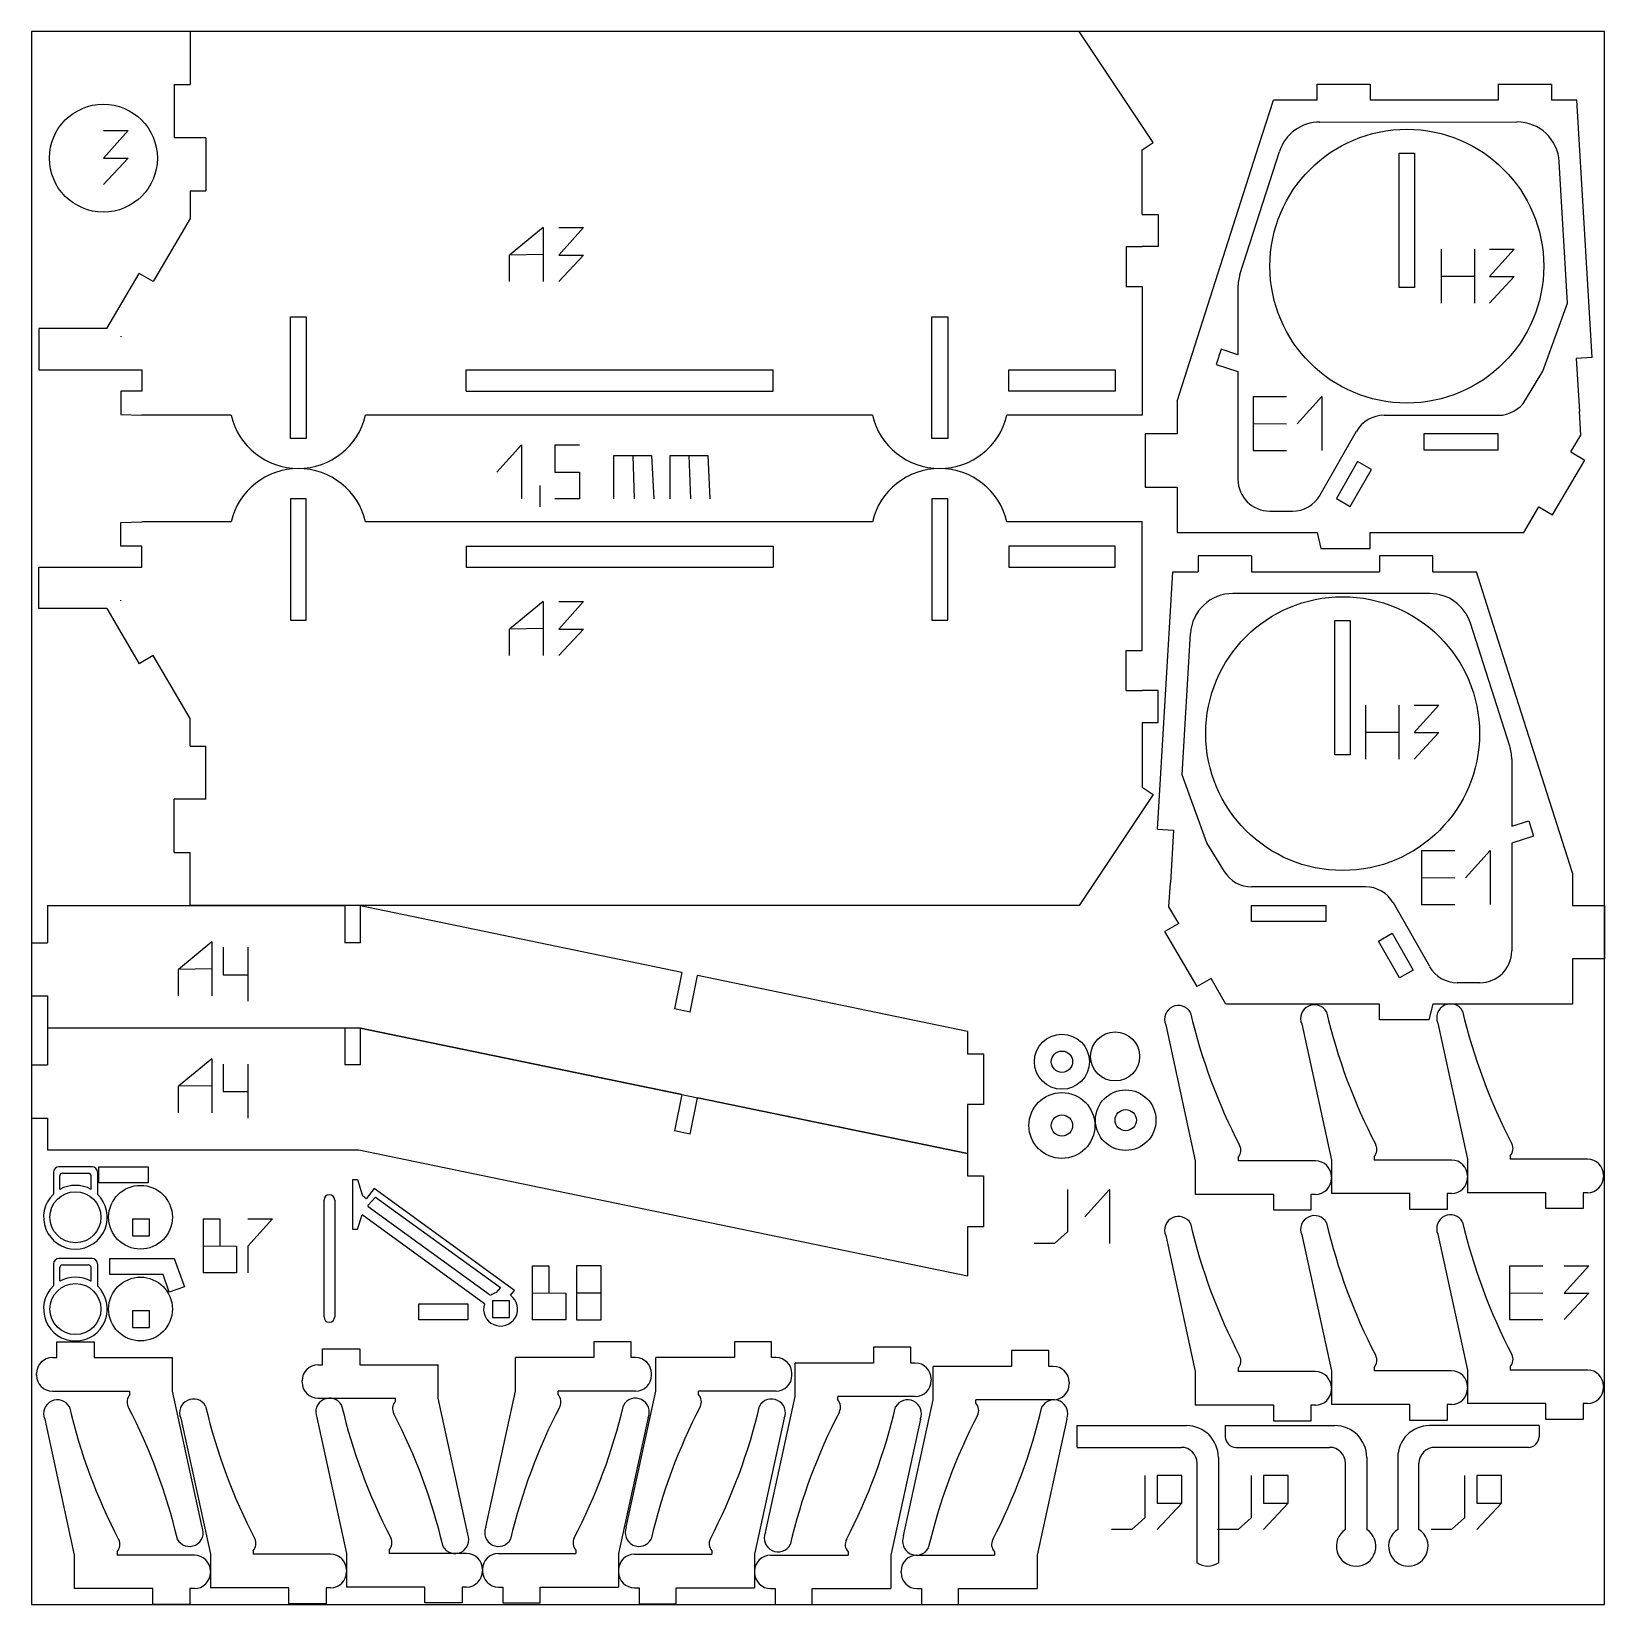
# Model space of a CAD drawing. Header units: millimetres. Extents: x 0 to 148, y 0 to 148.
import ezdxf

# ---------------------------------------------------------------- set-up
doc = ezdxf.new("R2010")
doc.units = ezdxf.units.MM
doc.linetypes.add('K5LT_BASIC', pattern=[0])

# ---------------------------------------------------------------- blocks, each defined once
blk = doc.blocks.new('U0')
at = {"color": 5, "linetype": 'K5LT_BASIC', "true_color": 0x0000ff}
for p, q in [((148, 148), (0, 148)), ((0, 148), (0, 0)), ((148, 0), (148, 148)), ((0, 0), (148, 0))]:
    blk.add_line(p, q, dxfattribs=at)

msp = doc.modelspace()

# ---------------------------------------------------------------- linework, layer by layer
at = {"color": 5, "linetype": 'K5LT_BASIC', "true_color": 0x0000ff}
for p, q in [((14.92, 148), (14.92, 143)), ((98.58, 148), (14.92, 148)), ((105.53, 137.55), (98.58, 148)), ((13.42, 143), (13.42, 138)), ((13.42, 143), (14.92, 143)), ((120.96, 141.53), (120.96, 143.03)), ((120.96, 143.03), (125.96, 143.03)), ((125.96, 143.03), (125.96, 141.53)), ((138, 143.03), (138, 141.53)), ((138, 143.03), (143, 143.03)), ((143, 143.03), (143, 141.53)), ((115.48, 137.26), (116.85, 141.53)), ((120.96, 141.53), (116.85, 141.53)), ((138, 141.53), (125.96, 141.53)), ((145.4, 141.53), (143, 141.53)), ((146.83, 117.33), (145.4, 141.53)), ((121.22, 139.48), (139.74, 139.49)), ((6.77, 138.67), (9.09, 138.67)), ((9.09, 138.67), (6.77, 136.08)), ((16.42, 138), (13.42, 138)), ((16.42, 138), (16.42, 133)), ((104.49, 136.86), (105.53, 137.55)), ((104.49, 130.78), (104.49, 136.86)), ((107.79, 113.22), (115.48, 137.26)), ((113.7, 125.14), (117.41, 136.7)), ((128.68, 136.55), (130.12, 136.55)), ((128.68, 123.92), (128.68, 136.55)), ((130.12, 136.55), (130.12, 123.92)), ((6.77, 136.08), (9.09, 136.08)), ((9.09, 136.08), (6.77, 133.59)), ((144.53, 122.44), (143.74, 135.72)), ((14.92, 133), (14.92, 130.39)), ((14.92, 133), (16.42, 133)), ((14.92, 130.39), (11.44, 124.47)), ((104.49, 130.78), (105.99, 130.78)), ((105.99, 130.78), (105.99, 127.78)), ((48.14, 129.55), (44.99, 126.96)), ((48.14, 129.55), (48.14, 124.47)), ((49.62, 129.55), (51.94, 129.55)), ((51.94, 129.55), (49.62, 126.96)), ((102.99, 127.78), (102.99, 124.01)), ((102.99, 127.78), (104.49, 127.78)), ((105.99, 127.78), (104.49, 127.78)), ((132.63, 127.52), (132.63, 122.44)), ((135.77, 127.52), (135.77, 122.44)), ((137.19, 127.52), (139.51, 127.52)), ((139.51, 127.52), (137.19, 124.94)), ((48.14, 127.01), (44.99, 126.96)), ((44.99, 124.47), (44.99, 126.96)), ((49.62, 126.96), (51.94, 126.96)), ((51.94, 126.96), (49.62, 124.47)), ((7.1, 120.06), (10.14, 125.24)), ((11.44, 124.47), (10.14, 125.24)), ((132.63, 124.98), (135.77, 124.98)), ((137.19, 124.94), (139.51, 124.94)), ((139.51, 124.94), (137.19, 122.44)), ((102.99, 124.01), (104.49, 124.01)), ((104.49, 124.01), (104.49, 116.89)), ((113.51, 123.92), (113.51, 117.59)), ((130.12, 123.92), (128.68, 123.92)), ((142.2, 116.03), (144.53, 122.44)), ((7.1, 120.06), (0.7, 120.06)), ((0.7, 120.06), (0.7, 116.17)), ((24.36, 109.72), (24.36, 121.14)), ((24.36, 121.14), (25.86, 121.14)), ((25.86, 121.14), (25.86, 109.72)), ((84.7, 109.72), (84.7, 121.14)), ((84.7, 121.14), (86.2, 121.14)), ((86.2, 121.14), (86.2, 109.72)), ((8.42, 119.34), (8.42, 119.28)), ((111.92, 118.1), (111.46, 116.67)), ((113.51, 117.59), (111.92, 118.1)), ((146.83, 117.33), (145.33, 117.24)), ((145.33, 117.24), (145.63, 112.26)), ((0.7, 116.17), (8.42, 116.17)), ((8.42, 116.17), (10.37, 116.17)), ((10.37, 116.17), (10.37, 114.17)), ((40.89, 114.17), (40.89, 116.17)), ((40.89, 116.17), (69.77, 116.17)), ((69.77, 114.17), (69.77, 116.17)), ((91.95, 114.17), (91.95, 116.17)), ((91.95, 116.17), (101.95, 116.17)), ((101.95, 116.17), (101.95, 114.17)), ((104.49, 116.89), (104.49, 111.89)), ((111.46, 116.67), (113.51, 116.01)), ((113.51, 116.01), (113.51, 105.87)), ((140.56, 113.33), (142.2, 116.03)), ((10.37, 114.17), (8.42, 114.17)), ((8.42, 114.17), (8.42, 111.95)), ((40.89, 114.17), (69.77, 114.17)), ((101.95, 114.17), (91.95, 114.17)), ((107.79, 113.22), (107.79, 110.13)), ((114.95, 113.67), (118.09, 113.67)), ((114.95, 113.67), (114.95, 108.59)), ((119.08, 111.08), (121.4, 113.67)), ((121.4, 113.67), (121.4, 108.59)), ((8.42, 111.95), (10.37, 111.89)), ((18.78, 111.89), (10.37, 111.89)), ((79.12, 111.89), (31.43, 111.89)), ((104.49, 111.89), (91.77, 111.89)), ((114.95, 111.13), (118.09, 111.08)), ((127.27, 111.89), (138, 111.89)), ((145.76, 110.02), (145.63, 112.26)), ((25.86, 109.72), (24.36, 109.72)), ((86.2, 109.72), (84.7, 109.72)), ((107.79, 110.13), (104.79, 110.13)), ((104.79, 110.13), (104.79, 105.13)), ((121.24, 104.39), (124.66, 110.38)), ((138, 110.13), (131, 110.13)), ((131, 110.13), (131, 108.63)), ((138, 108.63), (138, 110.13)), ((144.84, 108.44), (145.76, 110.02)), ((43.78, 106.54), (46.09, 109.12)), ((46.09, 109.12), (46.09, 104.04)), ((49.25, 109.12), (51.57, 109.12)), ((49.25, 109.12), (49.25, 106.54)), ((54.79, 104.04), (54.79, 108.11)), ((54.79, 108.11), (58.35, 108.11)), ((56.57, 108.11), (56.71, 104.04)), ((58.35, 108.11), (58.54, 104.04)), ((60.08, 104.04), (60.08, 108.11)), ((60.08, 108.11), (63.64, 108.11)), ((61.86, 108.11), (62, 104.04)), ((63.64, 108.11), (63.83, 104.04)), ((114.95, 108.59), (118.09, 108.59)), ((131, 108.63), (138, 108.63)), ((144.84, 108.44), (146.15, 107.68)), ((124.76, 107.53), (122.78, 104.06)), ((124.08, 103.32), (126.06, 106.79)), ((126.06, 106.79), (124.76, 107.53)), ((143.1, 102.51), (146.15, 107.68)), ((47.83, 105.29), (47.83, 103.29)), ((49.25, 106.54), (51.57, 106.54)), ((51.57, 106.54), (51.57, 104.04)), ((104.79, 105.13), (107.79, 105.13)), ((107.79, 105.13), (107.79, 100.87)), ((25.86, 104.04), (24.36, 104.04)), ((24.36, 104.04), (24.36, 92.62)), ((25.86, 92.62), (25.86, 104.04)), ((51.57, 104.04), (49.25, 104.04)), ((86.2, 104.04), (84.7, 104.04)), ((84.7, 104.04), (84.7, 92.62)), ((86.2, 92.62), (86.2, 104.04)), ((122.78, 104.06), (124.08, 103.32)), ((116.51, 102.87), (118.63, 102.87)), ((140.4, 100.87), (141.81, 103.27)), ((141.81, 103.27), (143.1, 102.51)), ((8.42, 101.81), (10.37, 101.87)), ((8.42, 99.59), (8.42, 101.81)), ((18.78, 101.87), (10.37, 101.87)), ((79.12, 101.87), (31.43, 101.87)), ((104.49, 101.87), (91.77, 101.87)), ((104.49, 96.87), (104.49, 101.87)), ((107.79, 100.87), (120.96, 100.87)), ((120.96, 100.87), (121.32, 99.37)), ((125.96, 99.37), (125.96, 100.87)), ((125.96, 100.87), (140.4, 100.87)), ((10.37, 99.59), (8.42, 99.59)), ((10.37, 97.59), (10.37, 99.59)), ((40.89, 99.59), (40.89, 97.59)), ((40.89, 99.59), (69.77, 99.59)), ((69.77, 99.59), (69.77, 97.59)), ((91.95, 99.59), (91.95, 97.59)), ((101.95, 99.59), (91.95, 99.59)), ((101.95, 97.59), (101.95, 99.59)), ((121.32, 99.37), (125.96, 99.37)), ((114.78, 98.66), (109.78, 98.66)), ((109.78, 98.66), (109.78, 97.16)), ((114.78, 98.66), (114.78, 97.16)), ((131.83, 98.66), (126.83, 98.66)), ((126.83, 98.66), (126.83, 97.16)), ((131.83, 97.16), (131.83, 98.66)), ((0.7, 93.7), (0.7, 97.59)), ((0.7, 97.59), (8.42, 97.59)), ((8.42, 97.59), (10.37, 97.59)), ((40.89, 97.59), (69.77, 97.59)), ((91.95, 97.59), (101.95, 97.59)), ((104.49, 89.75), (104.49, 96.87)), ((105.95, 72.96), (107.39, 97.16)), ((107.39, 97.16), (109.78, 97.16)), ((114.78, 97.16), (126.83, 97.16)), ((131.83, 97.16), (135.94, 97.16)), ((137.3, 92.89), (135.94, 97.16)), ((131.57, 95.11), (113.04, 95.12)), ((7.1, 93.7), (0.7, 93.7)), ((7.1, 93.7), (10.14, 88.52)), ((8.42, 94.42), (8.42, 94.48)), ((48.14, 94.37), (44.99, 91.78)), ((48.14, 94.37), (48.14, 89.29)), ((49.62, 94.37), (51.94, 94.37)), ((51.94, 94.37), (49.62, 91.78)), ((24.36, 92.62), (25.86, 92.62)), ((48.14, 91.83), (44.99, 91.78)), ((44.99, 89.29), (44.99, 91.78)), ((49.62, 91.78), (51.94, 91.78)), ((51.94, 91.78), (49.62, 89.29)), ((84.7, 92.62), (86.2, 92.62)), ((122.64, 92.58), (124.08, 92.58)), ((122.64, 79.94), (122.64, 92.58)), ((124.08, 92.58), (124.08, 79.94)), ((139.08, 80.77), (135.38, 92.33)), ((145, 68.85), (137.3, 92.89)), ((108.26, 78.07), (109.05, 91.35)), ((11.44, 89.29), (10.14, 88.52)), ((14.92, 83.37), (11.44, 89.29)), ((102.99, 85.98), (102.99, 89.75)), ((102.99, 89.75), (104.49, 89.75)), ((102.99, 85.98), (104.49, 85.98)), ((105.99, 85.98), (104.49, 85.98)), ((105.99, 82.98), (105.99, 85.98)), ((125.52, 84.63), (125.52, 79.55)), ((128.66, 84.63), (128.66, 79.55)), ((130.08, 84.63), (132.4, 84.63)), ((132.4, 84.63), (130.08, 82.04)), ((14.92, 80.76), (14.92, 83.37)), ((104.49, 82.98), (104.49, 76.9)), ((104.49, 82.98), (105.99, 82.98)), ((125.52, 82.09), (128.66, 82.09)), ((130.08, 82.04), (132.4, 82.04)), ((132.4, 82.04), (130.08, 79.55)), ((14.92, 80.76), (16.42, 80.76)), ((16.42, 75.76), (16.42, 80.76)), ((124.08, 79.94), (122.64, 79.94)), ((139.27, 79.55), (139.27, 73.22)), ((110.59, 71.66), (108.26, 78.07)), ((13.42, 70.76), (13.42, 75.76)), ((16.42, 75.76), (13.42, 75.76)), ((105.53, 76.21), (98.58, 65.76)), ((104.49, 76.9), (105.53, 76.21)), ((105.95, 72.96), (107.45, 72.87)), ((107.45, 72.87), (107.16, 67.89)), ((139.27, 73.22), (140.87, 73.73)), ((140.87, 73.73), (141.33, 72.3)), ((112.23, 68.96), (110.59, 71.66)), ((141.33, 72.3), (139.27, 71.64)), ((139.27, 71.64), (139.27, 61.5)), ((13.42, 70.76), (14.92, 70.76)), ((14.92, 65.76), (14.92, 70.76)), ((130.78, 70.94), (133.93, 70.94)), ((130.78, 70.94), (130.78, 65.87)), ((134.92, 68.36), (137.23, 70.94)), ((137.23, 70.94), (137.23, 65.87)), ((130.78, 68.4), (133.93, 68.36)), ((145, 68.85), (145, 65.76)), ((107.02, 65.65), (107.16, 67.89)), ((125.52, 67.52), (114.79, 67.52)), ((1.5, 65.76), (29.47, 65.76)), ((1.5, 65.76), (1.5, 62.26)), ((98.58, 65.76), (14.92, 65.76)), ((29.47, 65.76), (29.47, 62.26)), ((61.2, 59.47), (30.81, 65.76)), ((30.97, 62.26), (30.97, 65.76)), ((107.95, 64.07), (107.02, 65.65)), ((114.78, 65.76), (121.78, 65.76)), ((114.78, 64.26), (114.78, 65.76)), ((121.78, 65.76), (121.78, 64.26)), ((131.55, 60.02), (128.13, 66.01)), ((130.78, 65.87), (133.93, 65.87)), ((145, 65.76), (148, 65.76)), ((148, 65.76), (148, 60.76)), ((107.95, 64.07), (106.64, 63.31)), ((121.78, 64.26), (114.78, 64.26)), ((0, 62.26), (1.5, 62.26)), ((0, 62.26), (0, 57.26)), ((16.98, 62.34), (13.84, 59.75)), ((16.98, 62.34), (16.98, 57.26)), ((30.97, 62.26), (29.47, 62.26)), ((109.68, 58.14), (106.64, 63.31)), ((126.72, 62.42), (128.02, 63.16)), ((128.7, 58.95), (126.72, 62.42)), ((128.02, 63.16), (130.01, 59.69)), ((18.04, 61.84), (18.04, 59.26)), ((20.36, 61.84), (20.36, 56.76)), ((148, 60.76), (145, 60.76)), ((145, 60.76), (145, 56.5)), ((16.98, 59.8), (13.84, 59.75)), ((13.84, 57.26), (13.84, 59.75)), ((18.04, 59.26), (20.36, 59.26)), ((61.2, 59.47), (60.49, 56.04)), ((130.01, 59.69), (128.7, 58.95)), ((61.96, 55.74), (62.67, 59.17)), ((88.07, 53.91), (62.67, 59.17)), ((110.98, 58.9), (109.68, 58.14)), ((112.38, 56.5), (110.98, 58.9)), ((136.27, 58.5), (134.15, 58.5)), ((0, 57.26), (1.5, 57.26)), ((1.5, 57.26), (1.5, 54.27)), ((126.83, 56.5), (112.38, 56.5)), ((126.83, 55), (126.83, 56.5)), ((131.83, 56.5), (131.46, 55)), ((145, 56.5), (131.83, 56.5)), ((61.96, 55.74), (60.49, 56.04)), ((131.46, 55), (126.83, 55)), ((1.5, 54.27), (30.81, 54.27)), ((1.5, 54.27), (29.47, 54.27)), ((1.5, 54.27), (1.5, 50.77)), ((29.47, 54.27), (29.47, 50.77)), ((30.81, 54.27), (88.07, 42.42)), ((61.2, 47.98), (30.81, 54.27)), ((30.97, 50.77), (30.97, 54.27)), ((88.07, 53.91), (88.07, 51.81)), ((106.71, 54.55), (109.49, 41.75)), ((119.52, 54.63), (122.3, 41.82)), ((132.32, 54.7), (135.1, 41.9)), ((88.07, 51.81), (89.57, 51.81)), ((89.57, 51.81), (89.57, 47.04)), ((0, 50.77), (1.5, 50.77)), ((0, 50.77), (0, 45.77)), ((16.98, 51.35), (13.84, 48.76)), ((16.98, 51.35), (16.98, 46.27)), ((18.04, 50.85), (18.04, 48.27)), ((20.36, 50.85), (20.36, 45.77)), ((30.97, 50.77), (29.47, 50.77)), ((16.98, 48.81), (13.84, 48.76)), ((13.84, 46.27), (13.84, 48.76)), ((18.04, 48.27), (20.36, 48.27)), ((61.2, 47.98), (60.49, 44.56)), ((61.96, 44.25), (62.67, 47.68)), ((88.07, 42.42), (62.67, 47.68)), ((88.07, 47.04), (88.07, 42.42)), ((89.57, 47.04), (88.07, 47.04)), ((0, 45.77), (1.5, 45.77)), ((1.5, 45.77), (1.5, 42.78)), ((61.96, 44.25), (60.49, 44.56)), ((1.5, 42.78), (30.81, 42.78)), ((30.81, 42.78), (88.07, 30.94)), ((88.07, 42.42), (88.07, 40.32)), ((109.49, 41.75), (109.49, 38.59)), ((113.52, 42.07), (113.52, 41.75)), ((120.8, 41.75), (113.52, 41.75)), ((122.3, 41.82), (122.3, 38.67)), ((126.32, 42.14), (126.32, 41.82)), ((133.6, 41.82), (126.32, 41.82)), ((135.1, 41.9), (135.1, 38.75)), ((139.12, 42.22), (139.12, 41.9)), ((146.4, 41.9), (139.12, 41.9)), ((2.07, 40.68), (2.07, 38.61)), ((5.71, 41.18), (2.57, 41.18)), ((2.67, 39.05), (2.67, 40.33)), ((2.92, 40.58), (5.36, 40.58)), ((5.61, 39.05), (5.61, 40.33)), ((6.21, 40.68), (6.21, 38.61)), ((6.35, 41.19), (10.98, 41.19)), ((6.35, 39.69), (6.35, 41.19)), ((10.98, 41.19), (10.98, 39.69)), ((30.19, 40), (30.19, 35.32)), ((30.19, 40), (30.69, 40)), ((30.69, 40), (31.13, 38.46)), ((88.07, 40.32), (89.57, 40.32)), ((89.57, 40.32), (89.57, 35.55)), ((122.3, 40.25), (122.3, 40.09)), ((135.1, 40.32), (135.1, 40.17)), ((147.9, 40.4), (147.9, 40.25)), ((147.9, 40.4), (147.9, 40.25)), ((10.98, 39.69), (6.35, 39.69)), ((32.25, 39.15), (31.48, 38.18)), ((45.45, 29.56), (32.25, 39.15)), ((97.48, 39.05), (97.48, 35.08)), ((99.12, 36.47), (101.44, 39.05)), ((101.44, 39.05), (101.44, 33.97)), ((116.88, 38.59), (109.49, 38.59)), ((116.88, 37.09), (116.88, 38.59)), ((120.8, 38.59), (120.38, 38.59)), ((120.38, 38.59), (120.38, 37.09)), ((129.68, 38.67), (122.3, 38.67)), ((129.68, 37.17), (129.68, 38.67)), ((133.6, 38.67), (133.18, 38.67)), ((133.18, 38.67), (133.18, 37.17)), ((142.48, 38.75), (135.1, 38.75)), ((142.48, 37.25), (142.48, 38.75)), ((146.4, 38.75), (145.98, 38.75)), ((145.98, 38.75), (145.98, 37.25)), ((27.53, 27.06), (27.53, 38.06)), ((28.53, 38.06), (28.53, 27.06)), ((31.69, 37.56), (32.36, 38.33)), ((31.69, 37.46), (43.2, 29.1)), ((32.36, 38.33), (44.14, 29.82)), ((120.38, 37.09), (116.88, 37.09)), ((133.18, 37.17), (129.68, 37.17)), ((145.98, 37.25), (142.48, 37.25)), ((9.51, 36.28), (9.51, 34.69)), ((9.51, 36.28), (11.11, 36.28)), ((11.11, 34.69), (11.11, 36.28)), ((16.16, 36.3), (16.16, 31.22)), ((16.16, 36.3), (17.73, 36.3)), ((17.73, 36.3), (17.73, 33.73)), ((20.36, 36.3), (22.67, 36.3)), ((22.67, 36.3), (20.36, 33.71)), ((30.69, 35.32), (31.1, 36.65)), ((42.61, 28.29), (31.1, 36.65)), ((88.07, 35.55), (88.07, 30.94)), ((89.57, 35.55), (88.07, 35.55)), ((9.51, 34.69), (11.11, 34.69)), ((30.19, 35.32), (30.69, 35.32)), ((97.48, 35.08), (96.25, 33.97)), ((106.71, 34.71), (109.49, 21.91)), ((119.52, 34.79), (122.3, 21.98)), ((132.32, 34.86), (135.1, 22.06)), ((16.16, 33.76), (19.3, 33.71)), ((19.3, 33.71), (19.3, 31.22)), ((20.36, 33.71), (20.36, 31.22)), ((96.25, 33.97), (94.34, 33.97)), ((2.07, 32.05), (2.07, 29.97)), ((5.71, 32.55), (2.57, 32.55)), ((2.67, 30.42), (2.67, 31.7)), ((2.92, 31.95), (5.36, 31.95)), ((5.61, 30.42), (5.61, 31.7)), ((6.21, 32.05), (6.21, 29.97)), ((7.37, 32.55), (13.44, 32.55)), ((7.37, 31.05), (7.37, 32.55)), ((13.44, 32.55), (14.39, 29.89)), ((19.3, 31.22), (16.16, 31.22)), ((47.12, 31.88), (47.12, 26.8)), ((47.12, 31.88), (48.69, 31.88)), ((48.69, 31.88), (48.69, 29.32)), ((51.27, 31.88), (51.27, 26.8)), ((53.59, 31.88), (51.27, 31.88)), ((53.59, 26.8), (53.59, 31.88)), ((139.06, 31.88), (142.2, 31.88)), ((139.06, 31.88), (139.06, 26.81)), ((144.2, 31.88), (146.51, 31.88)), ((146.51, 31.88), (144.2, 29.3)), ((12.38, 31.05), (7.37, 31.05)), ((12.97, 29.38), (12.38, 31.05)), ((14.39, 29.89), (12.97, 29.38)), ((44.14, 29.82), (43.7, 29.34)), ((36.44, 28.3), (41.07, 28.3)), ((36.44, 26.8), (36.44, 28.3)), ((41.07, 28.3), (41.07, 26.8)), ((43.39, 28.6), (43.39, 27)), ((43.39, 28.6), (44.99, 28.6)), ((44.99, 27), (44.99, 28.6)), ((45.07, 29.1), (45.45, 29.56)), ((47.12, 29.34), (50.26, 29.29)), ((50.26, 29.29), (50.26, 26.8)), ((51.27, 29.34), (53.59, 29.34)), ((139.06, 29.34), (142.2, 29.3)), ((144.2, 29.3), (146.51, 29.3)), ((146.51, 29.3), (144.2, 26.81)), ((9.51, 27.65), (9.51, 26.05)), ((9.51, 27.65), (11.11, 27.65)), ((11.11, 26.05), (11.11, 27.65)), ((41.07, 26.8), (36.44, 26.8)), ((43.39, 27), (44.99, 27)), ((50.26, 26.8), (47.12, 26.8)), ((51.27, 26.8), (53.59, 26.8)), ((139.06, 26.81), (142.2, 26.81)), ((9.51, 26.05), (11.11, 26.05)), ((2.39, 23.23), (2.39, 24.73)), ((2.39, 24.73), (5.89, 24.73)), ((5.89, 24.73), (5.89, 23.23)), ((27.38, 22.56), (27.38, 24.06)), ((27.38, 24.06), (30.88, 24.06)), ((30.88, 24.06), (30.88, 22.56)), ((56.41, 24.73), (52.91, 24.73)), ((52.91, 24.73), (52.91, 23.23)), ((56.41, 23.23), (56.41, 24.73)), ((69.63, 24.73), (66.13, 24.73)), ((66.13, 24.73), (66.13, 23.23)), ((69.63, 23.23), (69.63, 24.73)), ((82.72, 24.22), (79.22, 24.22)), ((79.22, 24.22), (79.22, 22.72)), ((82.72, 22.72), (82.72, 24.22)), ((95.72, 23.91), (92.22, 23.91)), ((92.22, 23.91), (92.22, 22.41)), ((95.72, 22.41), (95.72, 23.91)), ((1.97, 23.23), (2.39, 23.23)), ((5.89, 23.23), (13.28, 23.23)), ((13.28, 20.08), (13.28, 23.23)), ((26.96, 22.56), (27.38, 22.56)), ((30.88, 22.56), (38.26, 22.56)), ((38.26, 19.41), (38.26, 22.56)), ((45.53, 20.08), (45.53, 23.23)), ((52.91, 23.23), (45.53, 23.23)), ((56.83, 23.23), (56.41, 23.23)), ((58.74, 20.08), (58.74, 23.23)), ((66.13, 23.23), (58.74, 23.23)), ((70.05, 23.23), (69.63, 23.23)), ((71.84, 19.57), (71.84, 22.72)), ((79.22, 22.72), (71.84, 22.72)), ((83.14, 22.72), (82.72, 22.72)), ((84.83, 19.26), (84.83, 22.41)), ((92.22, 22.41), (84.83, 22.41)), ((96.14, 22.41), (95.72, 22.41)), ((113.52, 22.23), (113.52, 21.91)), ((126.32, 22.3), (126.32, 21.98)), ((139.12, 22.38), (139.12, 22.06)), ((0.47, 21.58), (0.47, 21.73)), ((13.28, 21.65), (13.28, 21.81)), ((25.46, 20.91), (25.46, 21.06)), ((38.26, 20.98), (38.26, 21.14)), ((45.53, 21.65), (45.53, 21.81)), ((58.33, 21.58), (58.33, 21.73)), ((58.74, 21.65), (58.74, 21.81)), ((71.55, 21.58), (71.55, 21.73)), ((71.84, 21.14), (71.84, 21.3)), ((84.64, 21.22), (84.64, 21.07)), ((84.83, 20.83), (84.83, 20.98)), ((97.64, 20.91), (97.64, 20.76)), ((109.49, 21.91), (109.49, 18.76)), ((120.8, 21.91), (113.52, 21.91)), ((122.3, 21.98), (122.3, 18.83)), ((133.6, 21.98), (126.32, 21.98)), ((135.1, 22.06), (135.1, 18.91)), ((146.4, 22.06), (139.12, 22.06)), ((1.97, 20.08), (9.25, 20.08)), ((9.25, 19.76), (9.25, 20.08)), ((16.06, 7.27), (13.28, 20.08)), ((26.96, 19.41), (34.24, 19.41)), ((34.24, 19.09), (34.24, 19.41)), ((41.04, 6.61), (38.26, 19.41)), ((42.75, 7.27), (45.53, 20.08)), ((56.83, 20.08), (49.55, 20.08)), ((49.55, 19.76), (49.55, 20.08)), ((55.96, 7.27), (58.74, 20.08)), ((70.05, 20.08), (62.77, 20.08)), ((62.77, 19.76), (62.77, 20.08)), ((69.05, 6.77), (71.84, 19.57)), ((83.14, 19.57), (75.86, 19.57)), ((75.86, 19.25), (75.86, 19.57)), ((82.05, 6.45), (84.83, 19.26)), ((96.14, 19.26), (88.86, 19.26)), ((88.86, 18.94), (88.86, 19.26)), ((122.3, 20.41), (122.3, 20.26)), ((135.1, 20.48), (135.1, 20.33)), ((147.9, 20.56), (147.9, 20.41)), ((147.9, 20.56), (147.9, 20.41)), ((116.88, 18.76), (109.49, 18.76)), ((116.88, 17.26), (116.88, 18.76)), ((120.8, 18.76), (120.38, 18.76)), ((120.38, 18.76), (120.38, 17.26)), ((129.68, 18.83), (122.3, 18.83)), ((129.68, 17.33), (129.68, 18.83)), ((133.6, 18.83), (133.18, 18.83)), ((133.18, 18.83), (133.18, 17.33)), ((142.48, 18.91), (135.1, 18.91)), ((142.48, 17.41), (142.48, 18.91)), ((146.4, 18.91), (145.98, 18.91)), ((145.98, 18.91), (145.98, 17.41)), ((1.25, 17.45), (4.03, 4.65)), ((14.05, 17.53), (16.83, 4.73)), ((26.85, 17.61), (29.64, 4.8)), ((58.02, 17.61), (55.24, 4.8)), ((70.83, 17.53), (68.04, 4.73)), ((83.63, 17.45), (80.85, 4.65)), ((97.4, 17.45), (94.62, 4.65)), ((98.36, 16.83), (108.67, 16.83)), ((98.36, 16.83), (98.36, 14.83)), ((112.32, 16.83), (122.63, 16.83)), ((112.32, 16.83), (112.32, 15.79)), ((120.38, 17.26), (116.88, 17.26)), ((133.18, 17.33), (129.68, 17.33)), ((141.84, 16.83), (131.54, 16.83)), ((141.84, 16.83), (141.84, 15.79)), ((145.98, 17.41), (142.48, 17.41)), ((98.36, 14.79), (108.17, 14.79)), ((111.67, 13.83), (111.67, 3.9)), ((113.32, 14.79), (122.13, 14.79)), ((125.63, 13.83), (125.63, 7.05)), ((128.54, 13.83), (128.54, 7.05)), ((140.84, 14.79), (132.04, 14.79)), ((104.74, 12.13), (104.74, 8.16)), ((105.9, 12.13), (105.9, 9.54)), ((108.22, 12.13), (105.9, 12.13)), ((108.22, 9.54), (108.22, 12.13)), ((109.67, 3.9), (109.67, 13.29)), ((114.74, 12.13), (114.74, 8.16)), ((115.9, 12.13), (115.9, 9.54)), ((118.22, 12.13), (115.9, 12.13)), ((118.22, 9.54), (118.22, 12.13)), ((123.63, 7.05), (123.63, 13.29)), ((130.54, 7.05), (130.54, 13.29)), ((134.82, 12.13), (134.82, 8.16)), ((135.99, 12.13), (135.99, 9.54)), ((138.3, 12.13), (135.99, 12.13)), ((138.3, 9.54), (138.3, 12.13)), ((105.9, 9.54), (108.22, 9.54)), ((108.22, 9.54), (105.9, 7.05)), ((115.9, 9.54), (118.22, 9.54)), ((118.22, 9.54), (115.9, 7.05)), ((135.99, 9.54), (138.3, 9.54)), ((138.3, 9.54), (135.99, 7.05)), ((104.74, 8.16), (103.52, 7.05)), ((114.74, 8.16), (113.52, 7.05)), ((134.82, 8.16), (133.6, 7.05)), ((103.52, 7.05), (101.6, 7.05)), ((113.52, 7.05), (111.6, 7.05)), ((133.6, 7.05), (131.68, 7.05)), ((4.03, 4.65), (4.03, 1.5)), ((8.05, 4.97), (8.05, 4.65)), ((15.33, 4.65), (8.05, 4.65)), ((16.83, 4.73), (16.83, 1.58)), ((20.85, 5.05), (20.85, 4.73)), ((28.14, 4.73), (20.85, 4.73)), ((29.64, 4.8), (29.64, 1.65)), ((33.66, 5.12), (33.66, 4.8)), ((40.94, 4.8), (33.66, 4.8)), ((43.94, 4.8), (51.22, 4.8)), ((51.22, 5.12), (51.22, 4.8)), ((55.24, 4.8), (55.24, 1.65)), ((56.74, 4.73), (64.02, 4.73)), ((64.02, 5.05), (64.02, 4.73)), ((68.04, 4.73), (68.04, 1.58)), ((69.54, 4.65), (76.83, 4.65)), ((76.83, 4.97), (76.83, 4.65)), ((80.85, 4.65), (80.85, 1.5)), ((83.31, 4.65), (90.59, 4.65)), ((90.59, 4.97), (90.59, 4.65)), ((94.62, 4.65), (94.62, 1.5)), ((16.83, 3.15), (16.83, 3)), ((29.64, 3.23), (29.64, 3.08)), ((42.44, 3.3), (42.44, 3.15)), ((42.44, 3.3), (42.44, 3.15)), ((55.24, 3.23), (55.24, 3.08)), ((68.04, 3.15), (68.04, 3)), ((81.81, 3), (81.81, 3.15)), ((94.62, 3.08), (94.62, 2.92)), ((11.41, 1.5), (4.03, 1.5)), ((11.41, 0), (11.41, 1.5)), ((15.33, 1.5), (14.91, 1.5)), ((14.91, 1.5), (14.91, 0)), ((24.22, 1.58), (16.83, 1.58)), ((24.22, 0.08), (24.22, 1.58)), ((28.14, 1.58), (27.72, 1.58)), ((27.72, 1.58), (27.72, 0.08)), ((37.02, 1.65), (29.64, 1.65)), ((37.02, 0.15), (37.02, 1.65)), ((40.94, 1.65), (40.52, 1.65)), ((40.52, 1.65), (40.52, 0.15)), ((43.94, 1.65), (44.36, 1.65)), ((44.36, 1.65), (44.36, 0.15)), ((47.86, 1.65), (55.24, 1.65)), ((47.86, 0.15), (47.86, 1.65)), ((56.74, 1.58), (57.16, 1.58)), ((57.16, 1.58), (57.16, 0.08)), ((60.66, 1.58), (68.04, 1.58)), ((60.66, 0.08), (60.66, 1.58)), ((69.54, 1.5), (69.96, 1.5)), ((69.96, 1.5), (69.96, 0)), ((73.46, 1.5), (80.85, 1.5)), ((73.46, 0), (73.46, 1.5)), ((83.31, 1.5), (83.73, 1.5)), ((83.73, 1.5), (83.73, 0)), ((87.23, 1.5), (94.62, 1.5)), ((87.23, 0), (87.23, 1.5)), ((14.91, 0), (11.41, 0)), ((27.72, 0.08), (24.22, 0.08)), ((40.52, 0.15), (37.02, 0.15)), ((44.36, 0.15), (47.86, 0.15)), ((57.16, 0.08), (60.66, 0.08)), ((69.96, 0), (73.46, 0)), ((83.73, 0), (87.23, 0))]:
    msp.add_line(p, q, dxfattribs=at)
for centre, radius in [((6.77, 136.08), 5.08), ((129.4, 125.92), 12.88), ((123.36, 81.94), 12.88), ((96.95, 51.07), 2.59), ((101.95, 51.57), 2.31), ((96.95, 51.07), 1), ((96.95, 45.07), 3.1), ((102.95, 45.57), 2.85), ((96.95, 45.07), 1), ((102.95, 45.57), 1), ((4.14, 36.44), 2.4), ((10.26, 36.44), 3), ((4.14, 27.8), 2.4), ((10.26, 27.8), 3)]:
    msp.add_circle(centre, radius, dxfattribs=at)
for centre, radius, start, end in [((121.22, 135.48), 4, 89.951, 162.2463), ((139.75, 135.49), 4, 3.3913, 90.0091), ((117.51, 123.92), 4, 162.2463, 180), ((138, 114.89), 3, 270, 328.7162), ((25.11, 113.38), 6.5, 193.287, 346.713), ((85.45, 113.38), 6.5, 193.287, 346.713), ((127.27, 108.89), 3, 90, 150.2651), ((25.11, 100.38), 6.5, 13.287, 166.713), ((85.45, 100.38), 6.5, 13.287, 166.713), ((116.51, 105.87), 3, 180, 270), ((118.63, 105.87), 3, 270, 330.2651), ((113.04, 91.12), 4, 89.9909, 176.6087), ((131.57, 91.11), 4, 17.7537, 90.049), ((135.27, 79.55), 4, 0, 17.7537), ((114.79, 70.52), 3, 211.2838, 270), ((125.52, 64.52), 3, 29.7349, 90), ((136.27, 61.5), 3, 270, 0), ((134.15, 61.5), 3, 209.7349, 270), ((107.91, 55.06), 1.3, 28.7953, 203.0325), ((120.71, 55.13), 1.3, 28.7953, 203.0325), ((133.51, 55.21), 1.3, 28.7953, 203.0325), ((161.53, 68.06), 53.93, 193.2717, 207.4431), ((174.33, 68.14), 53.93, 193.2717, 207.4431), ((187.13, 68.21), 53.93, 193.2717, 207.4431), ((112.78, 42.75), 1, 317.1551, 27.4431), ((125.58, 42.82), 1, 317.1551, 27.4431), ((138.39, 42.9), 1, 317.1551, 27.4431), ((120.8, 40.25), 1.5, 0, 90), ((133.6, 40.32), 1.5, 0, 90), ((146.4, 40.4), 1.5, 0, 90), ((2.57, 40.68), 0.5, 90, 180), ((2.92, 40.33), 0.25, 90, 180), ((5.36, 40.33), 0.25, 0, 90), ((5.71, 40.68), 0.5, 0, 90), ((120.8, 40.09), 1.5, 270, 0), ((133.6, 40.17), 1.5, 270, 0), ((146.4, 40.25), 1.5, 270, 0), ((4.14, 36.44), 3, 133.6149, 46.3851), ((4.14, 36.44), 3, 60.672, 119.328), ((28.03, 38.06), 0.5, 90, 180), ((28.03, 38.06), 0.5, 0, 90), ((30.69, 37.56), 1, 37.8074, 63.9037), ((30.69, 37.56), 1, 354.0133, 0), ((107.91, 35.22), 1.3, 28.7953, 203.0325), ((161.53, 48.22), 53.93, 193.2717, 207.4431), ((120.71, 35.29), 1.3, 28.7953, 203.0325), ((174.33, 48.3), 53.93, 193.2717, 207.4431), ((133.51, 35.37), 1.3, 28.7953, 203.0325), ((187.13, 48.37), 53.93, 193.2717, 207.4431), ((2.57, 32.05), 0.5, 90, 180), ((2.92, 31.7), 0.25, 90, 180), ((5.36, 31.7), 0.25, 0, 90), ((5.71, 32.05), 0.5, 0, 90), ((4.14, 27.8), 3, 133.6149, 46.3851), ((4.14, 27.8), 3, 60.672, 119.328), ((44.14, 27.8), 1.6, 162.2233, 54.2708), ((44.14, 27.8), 1.6, 105.7828, 125.8033), ((28.03, 27.06), 0.5, 180, 270), ((28.03, 27.06), 0.5, 270, 0), ((1.97, 21.73), 1.5, 90, 180), ((26.96, 21.06), 1.5, 90, 180), ((56.83, 21.73), 1.5, 0, 90), ((70.05, 21.73), 1.5, 0, 90), ((83.14, 21.22), 1.5, 0, 90), ((96.14, 20.91), 1.5, 0, 90), ((112.78, 22.91), 1, 317.1551, 27.4431), ((125.58, 22.98), 1, 317.1551, 27.4431), ((138.39, 23.06), 1, 317.1551, 27.4431), ((1.97, 21.58), 1.5, 180, 270), ((26.96, 20.91), 1.5, 180, 270), ((56.83, 21.58), 1.5, 270, 0), ((70.05, 21.58), 1.5, 270, 0), ((83.14, 21.07), 1.5, 270, 0), ((96.14, 20.76), 1.5, 270, 0), ((120.8, 20.41), 1.5, 0, 90), ((133.6, 20.48), 1.5, 0, 90), ((146.4, 20.56), 1.5, 0, 90), ((2.44, 17.96), 1.3, 28.7953, 203.0325), ((9.99, 19.08), 1, 137.1551, 207.4431), ((15.24, 18.04), 1.3, 28.7953, 203.0325), ((28.05, 18.11), 1.3, 28.7953, 203.0325), ((48.82, 19.08), 1, 332.5569, 42.8449), ((56.83, 18.11), 1.3, 336.9675, 151.2047), ((62.03, 19.08), 1, 332.5569, 42.8449), ((69.63, 18.04), 1.3, 336.9675, 151.2047), ((75.12, 18.57), 1, 332.5569, 42.8449), ((82.43, 17.96), 1.3, 336.9675, 151.2047), ((96.2, 17.96), 1.3, 336.9675, 151.2047), ((120.8, 20.26), 1.5, 270, 0), ((133.6, 20.33), 1.5, 270, 0), ((146.4, 20.41), 1.5, 270, 0), ((56.06, 30.97), 53.93, 193.2717, 207.4431), ((-38.76, -6.24), 53.93, 13.2717, 27.4431), ((68.87, 31.04), 53.93, 193.2717, 207.4431), ((81.67, 31.12), 53.93, 193.2717, 207.4431), ((34.97, 18.41), 1, 137.1551, 207.4431), ((-13.77, -6.91), 53.93, 13.2717, 27.4431), ((97.56, -6.24), 53.93, 152.5569, 166.7283), ((3.21, 31.12), 53.93, 332.5569, 346.7283), ((110.78, -6.24), 53.93, 152.5569, 166.7283), ((16.01, 31.04), 53.93, 332.5569, 346.7283), ((123.87, -6.75), 53.93, 152.5569, 166.7283), ((28.81, 30.97), 53.93, 332.5569, 346.7283), ((136.87, -7.06), 53.93, 152.5569, 166.7283), ((88.12, 18.26), 1, 332.5569, 42.8449), ((42.58, 30.97), 53.93, 332.5569, 346.7283), ((108.67, 13.83), 3, 0, 90), ((122.63, 13.83), 3, 0, 90), ((131.54, 13.83), 3, 90, 180), ((113.32, 15.79), 1, 180, 270), ((140.84, 15.79), 1, 270, 0), ((108.17, 13.29), 1.5, 0, 90), ((122.13, 13.29), 1.5, 0, 90), ((132.04, 13.29), 1.5, 90, 180), ((7.32, 5.65), 1, 317.1551, 27.4431), ((14.86, 6.77), 1.3, 208.7953, 23.0325), ((20.12, 5.73), 1, 317.1551, 27.4431), ((32.92, 5.8), 1, 317.1551, 27.4431), ((39.85, 6.1), 1.3, 208.7953, 23.0325), ((43.94, 6.77), 1.3, 156.9675, 331.2047), ((51.95, 5.8), 1, 152.5569, 222.8449), ((57.16, 6.77), 1.3, 156.9675, 331.2047), ((64.76, 5.73), 1, 152.5569, 222.8449), ((70.25, 6.26), 1.3, 156.9675, 331.2047), ((77.56, 5.65), 1, 152.5569, 222.8449), ((83.25, 5.95), 1.3, 156.9675, 331.2047), ((91.33, 5.65), 1, 152.5569, 222.8449), ((124.63, 5.48), 1.86, 122.4409, 57.5591), ((129.54, 5.48), 1.86, 122.4409, 57.5591), ((15.33, 3.15), 1.5, 0, 90), ((28.14, 3.23), 1.5, 0, 90), ((40.94, 3.3), 1.5, 0, 90), ((43.94, 3.3), 1.5, 90, 180), ((56.74, 3.23), 1.5, 90, 180), ((69.54, 3.15), 1.5, 90, 180), ((83.31, 3.15), 1.5, 90, 180), ((15.33, 3), 1.5, 270, 0), ((28.14, 3.08), 1.5, 270, 0), ((40.94, 3.15), 1.5, 270, 0), ((43.94, 3.15), 1.5, 180, 270), ((56.74, 3.08), 1.5, 180, 270), ((69.54, 3), 1.5, 180, 270), ((83.31, 3), 1.5, 180, 270), ((110.67, 5.48), 1.86, 237.5591, 302.4409)]:
    msp.add_arc(centre, radius, start, end, dxfattribs=at)

# ---------------------------------------------------------------- block references
msp.add_blockref('U0', (0, 0))

doc.saveas('drawing.dxf')
